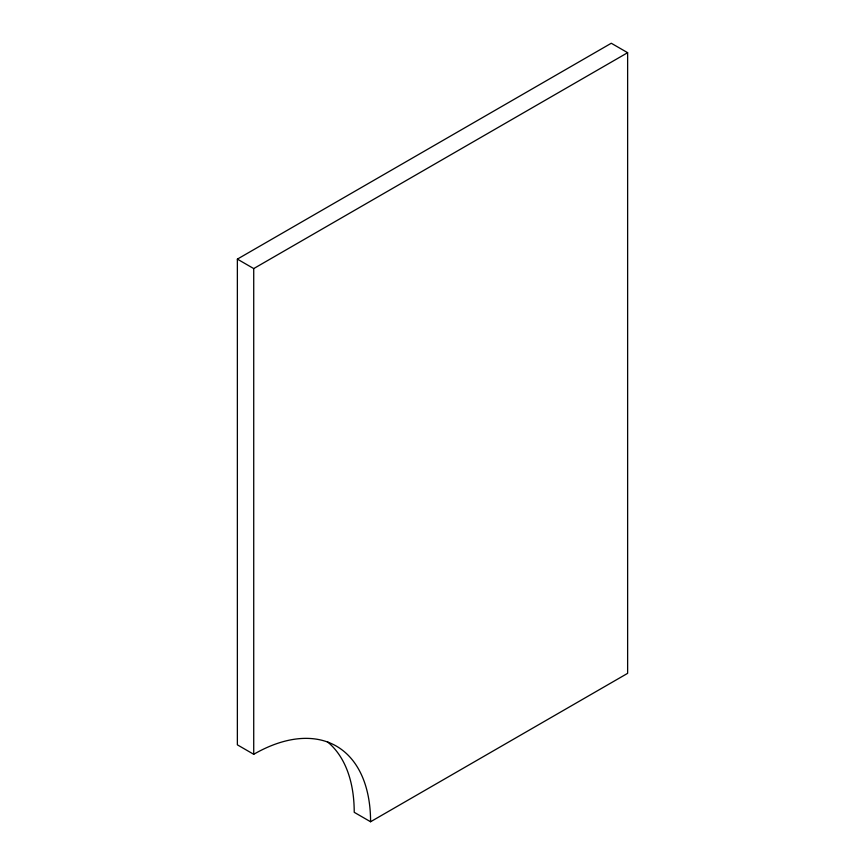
<?xml version="1.0" encoding="UTF-8"?>
<svg xmlns="http://www.w3.org/2000/svg" width="865" height="865" viewBox="0 0 865 865"><rect width="100%" height="100%" fill="white"/><g stroke="black" fill="none" stroke-linecap="round" stroke-linejoin="round"><path stroke-width="1.3" d="M370.577 821.75A165.247 95.409 -60 0 0 253.726 754.291L237.367 744.841L237.367 259.122L611.274 43.25L627.633 52.689L627.633 673.338L370.577 821.75L354.218 812.311A165.247 95.409 -60 0 0 327.208 741.629M237.367 259.122L253.726 268.572L627.633 52.689M253.726 268.572L253.726 754.291"/></g></svg>
